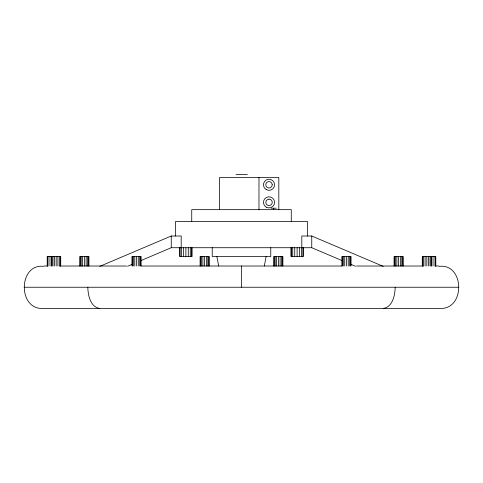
<?xml version="1.0" encoding="UTF-8"?>
<svg xmlns="http://www.w3.org/2000/svg" width="483" height="483" viewBox="0 0 483 483"><rect width="100%" height="100%" fill="white"/><g stroke="black" fill="none" stroke-linecap="round" stroke-linejoin="round"><path stroke-width="0.72" d="M395.191 287.24C394.991 295.234 392.715 306.977 383.291 308.462M439.391 266.344C463.734 263.483 465.57 307.073 442.017 308.462L40.983 308.462C17.43 307.073 19.266 263.483 43.609 266.344M264.304 266.018L266.145 256.503M99.782 266.356L171.248 236.012L181.191 236.012L181.191 247.719M127.536 266.284L132.39 264.219M140.716 260.681L171.248 247.719L311.752 247.719L342.284 260.681M269.019 199.129L267.407 199.57L266.224 200.735L265.795 202.347L266.224 203.959L267.407 205.13L269.019 205.565A3.236 3.236 0 0 0 272.237 202.329A3.236 3.236 0 0 0 269.019 199.093M236.012 174.538L247.356 174.538M271.078 208.203L276.318 208.203M383.218 266.356L311.752 236.012L301.809 236.012L301.809 247.719M44.025 266.018L47.817 266.018M59.771 266.018L126.486 266.018M141.241 266.018L341.759 266.018M356.514 266.018L423.229 266.018M435.183 266.018L438.975 266.018M24.15 287.24L458.85 287.24M99.709 308.462C90.285 306.977 88.009 295.234 87.809 287.24M350.61 264.219L355.464 266.284M216.855 256.503L218.696 266.018M435.799 266.018L435.799 256.503L422.287 256.503L422.287 266.018M435.322 256.503L435.322 266.018M433.975 256.503L433.975 266.018M431.959 256.503L431.959 266.018M431.361 256.503L431.361 266.018M431.017 256.503L431.017 266.018M430.033 256.503L430.033 266.018M428.56 256.503L428.56 266.018M426.827 256.503L426.827 266.018M425.088 256.503L425.088 266.018M423.615 256.503L423.615 266.018M422.631 256.503L422.631 266.018M403.148 266.018L403.148 256.503L394.074 256.503L394.074 266.018M402.804 256.503L402.804 266.018M401.82 256.503L401.82 266.018M400.347 256.503L400.347 266.018M398.608 256.503L398.608 266.018M396.875 256.503L396.875 266.018M395.402 256.503L395.402 266.018M394.418 256.503L394.418 266.018M351.014 266.018L351.014 256.503L341.94 256.503L341.94 266.018M350.67 256.503L350.67 266.018M349.686 256.503L349.686 266.018M348.213 256.503L348.213 266.018M346.48 256.503L346.48 266.018M344.741 256.503L344.741 266.018M343.268 256.503L343.268 266.018M342.284 256.503L342.284 266.018M311.752 236.012L311.752 247.719M307.363 236.012L307.363 221.377L175.637 221.377L175.637 236.012M303.336 247.719L303.336 256.503L290.899 256.503L290.899 247.719M302.865 247.719L302.865 256.503M301.519 247.719L301.519 256.503M299.496 247.719L299.496 256.503M297.117 247.719L297.117 256.503M294.739 247.719L294.739 256.503M292.722 247.719L292.722 256.503M291.37 247.719L291.37 256.503M291.261 221.377L291.261 209.664L191.739 209.664L191.739 221.377M282.899 266.018L282.899 256.503L273.825 256.503L273.825 266.018M282.555 256.503L282.555 266.018M281.571 256.503L281.571 266.018M280.098 256.503L280.098 266.018M278.824 209.664L278.824 177.466L219.548 177.466L219.548 209.664M278.365 256.503L278.365 266.018M276.626 256.503L276.626 266.018M275.153 256.503L275.153 266.018M274.169 256.503L274.169 266.018M273.698 208.203L273.698 209.586M270.77 247.719L270.77 256.503L212.23 256.503L212.23 247.719M258.979 177.466L258.979 209.664M241.5 266.018L241.5 287.24M209.175 266.018L209.175 256.503L200.101 256.503L200.101 266.018M208.831 256.503L208.831 266.018M207.847 256.503L207.847 266.018M206.374 256.503L206.374 266.018M204.635 256.503L204.635 266.018M202.902 256.503L202.902 266.018M201.429 256.503L201.429 266.018M200.445 256.503L200.445 266.018M192.101 247.719L192.101 256.503L179.664 256.503L179.664 247.719M191.63 247.719L191.63 256.503M190.278 247.719L190.278 256.503M188.261 247.719L188.261 256.503M185.883 247.719L185.883 256.503M183.504 247.719L183.504 256.503M181.481 247.719L181.481 256.503M180.135 247.719L180.135 256.503M171.248 236.012L171.248 247.719M141.06 266.018L141.06 256.503L131.986 256.503L131.986 266.018M140.716 256.503L140.716 266.018M139.732 256.503L139.732 266.018M138.259 256.503L138.259 266.018M136.52 256.503L136.52 266.018M134.787 256.503L134.787 266.018M133.314 256.503L133.314 266.018M132.33 256.503L132.33 266.018M88.926 266.018L88.926 256.503L79.852 256.503L79.852 266.018M88.582 256.503L88.582 266.018M87.598 256.503L87.598 266.018M86.125 256.503L86.125 266.018M84.392 256.503L84.392 266.018M82.653 256.503L82.653 266.018M81.18 256.503L81.18 266.018M80.196 256.503L80.196 266.018M60.713 266.018L60.713 256.503L47.201 256.503L47.201 266.018M60.369 256.503L60.369 266.018M59.385 256.503L59.385 266.018M57.912 256.503L57.912 266.018M56.173 256.503L56.173 266.018M54.44 256.503L54.44 266.018M52.967 256.503L52.967 266.018M51.983 256.503L51.983 266.018M51.639 256.503L51.639 266.018M51.041 256.503L51.041 266.018M49.025 256.503L49.025 266.018M47.678 256.503L47.678 266.018M272.237 184.784L271.796 186.396L270.625 187.579L269.019 188.002A3.206 3.206 0 0 1 265.795 184.802A3.206 3.206 0 0 1 269.019 181.596L270.625 181.988L271.796 183.172L272.237 184.784M266.236 189.602A5.561 5.561 0 0 0 274.579 184.784A5.561 5.561 0 0 0 266.236 179.966A5.561 5.561 0 0 0 266.236 189.602M266.236 207.165A5.561 5.561 0 0 0 274.579 202.347A5.561 5.561 0 0 0 266.236 197.529A5.561 5.561 0 0 0 266.236 207.165"/></g></svg>
